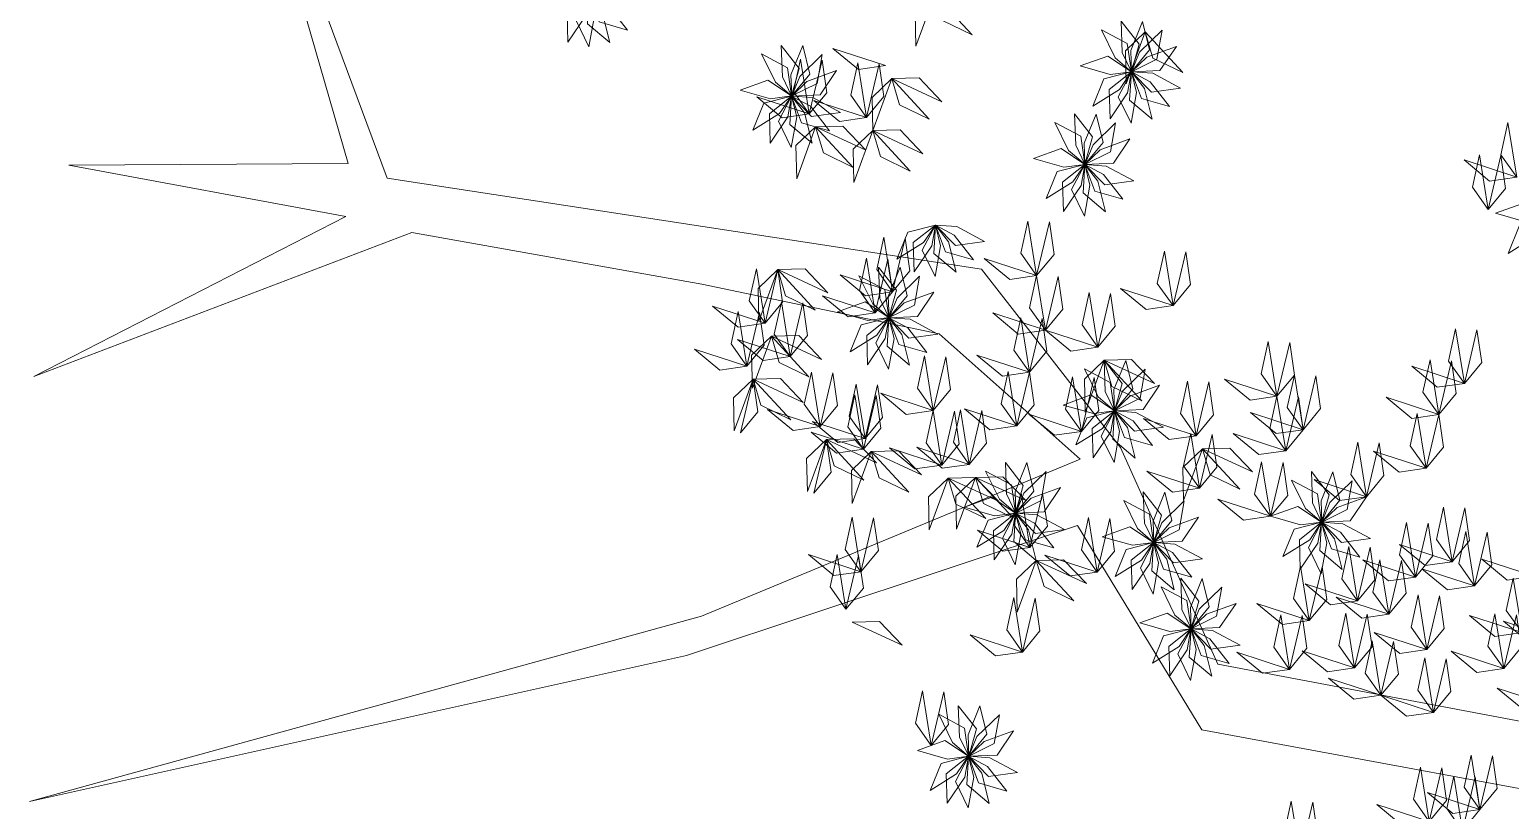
# Model space of a CAD drawing. Header units: millimetres. Extents: x 930 to 6336, y 2219 to 4338.
# Drawn here: x 1076.3 to 1237.2, y 4094.2 to 4179 of the extents above; entities that cross this region are included whole.
import ezdxf

# ---------------------------------------------------------------- set-up
doc = ezdxf.new("R2010")
doc.units = ezdxf.units.MM
doc.layers.add('piante', color=102, linetype='Continuous', lineweight=18)

msp = doc.modelspace()

# ---------------------------------------------------------------- linework, layer by layer
at = {"layer": 'piante', "linetype": 'Continuous', "lineweight": 0}
msp.add_lwpolyline([(1254.07, 4100.85), (1205.38, 4110.06), (1194.8, 4133.58), (1179.72, 4152.96), (1115.19, 4162.82), (1098.3, 4208.24), (1110.93, 4164.44), (1080.62, 4164.24), (1110.7, 4158.67), (1076.8, 4141.3), (1117.84, 4156.94), (1149.35, 4151.32), (1175.11, 4145.94), (1190.42, 4132.32), (1149.32, 4115.25), (1076.35, 4095.15), (1147.7, 4110.98), (1190.13, 4125.12), (1203.65, 4102.92), (1253.77, 4093.65)], dxfattribs=at)
at = {"layer": 'piante', "lineweight": 0}
for points in [[(1134.81, 4177.6), (1136.72, 4180.42), (1137.12, 4182.69), (1134.71, 4180.78), (1134.81, 4177.6)], [(1137.09, 4177.09), (1137.68, 4180.45), (1137.13, 4182.69), (1135.7, 4179.96), (1137.09, 4177.09)], [(1139.37, 4177.56), (1138.54, 4180.87), (1137.13, 4182.69), (1136.94, 4179.61), (1139.37, 4177.56)], [(1141.27, 4178.92), (1139.17, 4181.6), (1137.13, 4182.69), (1138.21, 4179.8), (1141.27, 4178.92)], [(1174.65, 4182.79), (1172.5, 4180.75), (1172.59, 4177.16), (1174.65, 4182.79)], [(1174.65, 4182.79), (1175.49, 4179.95), (1178.72, 4178.39), (1174.65, 4182.79)], [(1194.88, 4179.88), (1195, 4176.48), (1196.01, 4174.4), (1196.84, 4177.37), (1194.88, 4179.88)], [(1197.21, 4179.86), (1195.94, 4176.7), (1196.01, 4174.4), (1197.98, 4176.77), (1197.21, 4179.86)], [(1192.75, 4178.95), (1194.24, 4175.89), (1196, 4174.4), (1195.55, 4177.45), (1192.75, 4178.95)], [(1197.5, 4178.71), (1195.35, 4176.67), (1195.44, 4173.08), (1197.5, 4178.71)], [(1199.33, 4178.9), (1196.88, 4176.53), (1196.01, 4174.39), (1198.77, 4175.77), (1199.33, 4178.9)], [(1197.5, 4178.71), (1198.34, 4175.87), (1201.57, 4174.31), (1197.5, 4178.71)], [(1155.84, 4176.32), (1157.34, 4173.25), (1159.1, 4171.76), (1158.65, 4174.81), (1155.84, 4176.32)], [(1157.98, 4177.25), (1158.1, 4173.84), (1159.1, 4171.76), (1159.93, 4174.73), (1157.98, 4177.25)], [(1160.31, 4177.23), (1159.03, 4174.07), (1159.11, 4171.76), (1161.07, 4174.14), (1160.31, 4177.23)], [(1162.43, 4176.26), (1159.98, 4173.89), (1159.11, 4171.76), (1161.87, 4173.13), (1162.43, 4176.26)], [(1169.29, 4175.06), (1166.36, 4174.63), (1163.59, 4176.92), (1169.29, 4175.06)], [(1200.88, 4177.15), (1197.68, 4175.99), (1196.01, 4174.39), (1199.09, 4174.52), (1200.88, 4177.15)], [(1161.02, 4169.82), (1159.3, 4172.24), (1160.07, 4175.74), (1161.02, 4169.82)], [(1161.02, 4169.82), (1162.91, 4172.11), (1162.4, 4175.66), (1161.02, 4169.82)], [(1167.23, 4169.42), (1165.52, 4171.84), (1166.29, 4175.35), (1167.23, 4169.42)], [(1167.23, 4169.42), (1169.12, 4171.71), (1168.61, 4175.26), (1167.23, 4169.42)], [(1190.43, 4175.02), (1193.71, 4174.08), (1196, 4174.4), (1193.43, 4176.1), (1190.43, 4175.02)], [(1153.53, 4172.39), (1156.81, 4171.45), (1159.09, 4171.76), (1156.52, 4173.47), (1153.53, 4172.39)], [(1163.98, 4174.52), (1160.77, 4173.35), (1159.11, 4171.75), (1162.19, 4171.88), (1163.98, 4174.52)], [(1169.98, 4173.65), (1167.83, 4171.6), (1167.92, 4168.01), (1169.98, 4173.65)], [(1169.98, 4173.65), (1172.94, 4173.72), (1175.42, 4171.12), (1169.98, 4173.65)], [(1169.98, 4173.65), (1170.82, 4170.8), (1174.05, 4169.24), (1169.98, 4173.65)], [(1191.81, 4170.67), (1194.7, 4172.48), (1195.99, 4174.39), (1193.01, 4173.62), (1191.81, 4170.67)], [(1193.68, 4169.29), (1195.59, 4172.11), (1196, 4174.39), (1193.58, 4172.47), (1193.68, 4169.29)], [(1195.96, 4168.79), (1196.55, 4172.14), (1196, 4174.38), (1194.57, 4171.65), (1195.96, 4168.79)], [(1198.24, 4169.25), (1197.42, 4172.56), (1196, 4174.38), (1195.81, 4171.3), (1198.24, 4169.25)], [(1200.14, 4170.61), (1198.04, 4173.29), (1196.01, 4174.38), (1197.08, 4171.49), (1200.14, 4170.61)], [(1201.32, 4172.62), (1198.31, 4174.22), (1196.01, 4174.38), (1198.17, 4172.18), (1201.32, 4172.62)], [(1154.9, 4168.04), (1157.79, 4169.84), (1159.09, 4171.75), (1156.1, 4170.98), (1154.9, 4168.04)], [(1161.02, 4169.82), (1158.09, 4169.4), (1155.32, 4171.68), (1161.02, 4169.82)], [(1156.78, 4166.65), (1158.68, 4169.48), (1159.09, 4171.75), (1156.68, 4169.83), (1156.78, 4166.65)], [(1159.05, 4166.15), (1159.65, 4169.51), (1159.1, 4171.75), (1157.67, 4169.01), (1159.05, 4166.15)], [(1161.34, 4166.62), (1160.51, 4169.92), (1159.1, 4171.74), (1158.91, 4168.67), (1161.34, 4166.62)], [(1163.23, 4167.97), (1161.14, 4170.66), (1159.1, 4171.75), (1160.18, 4168.85), (1163.23, 4167.97)], [(1164.42, 4169.98), (1161.41, 4171.58), (1159.11, 4171.75), (1161.26, 4169.54), (1164.42, 4169.98)], [(1167.23, 4169.42), (1164.3, 4169), (1161.53, 4171.28), (1167.23, 4169.42)], [(1189.83, 4169.82), (1189.95, 4166.41), (1190.95, 4164.34), (1191.78, 4167.31), (1189.83, 4169.82)], [(1192.16, 4169.8), (1190.88, 4166.64), (1190.95, 4164.33), (1192.92, 4166.71), (1192.16, 4169.8)], [(1161.71, 4168.41), (1159.56, 4166.37), (1159.65, 4162.78), (1161.71, 4168.41)], [(1161.71, 4168.41), (1164.67, 4168.48), (1167.15, 4165.88), (1161.71, 4168.41)], [(1161.71, 4168.41), (1162.55, 4165.57), (1165.78, 4164.01), (1161.71, 4168.41)], [(1187.69, 4168.89), (1189.18, 4165.83), (1190.95, 4164.34), (1190.5, 4167.39), (1187.69, 4168.89)], [(1194.28, 4168.83), (1191.83, 4166.47), (1190.96, 4164.33), (1193.72, 4165.7), (1194.28, 4168.83)], [(1237.84, 4162.95), (1236.12, 4165.36), (1236.89, 4168.87), (1237.84, 4162.95)], [(1167.92, 4168.01), (1165.77, 4165.97), (1165.86, 4162.38), (1167.92, 4168.01)], [(1167.92, 4168.01), (1170.88, 4168.08), (1173.36, 4165.49), (1167.92, 4168.01)], [(1167.92, 4168.01), (1168.76, 4165.17), (1171.99, 4163.61), (1167.92, 4168.01)], [(1195.82, 4167.09), (1192.62, 4165.92), (1190.96, 4164.33), (1194.04, 4164.46), (1195.82, 4167.09)], [(1185.38, 4164.96), (1188.65, 4164.02), (1190.94, 4164.33), (1188.37, 4166.04), (1185.38, 4164.96)], [(1234.75, 4159.44), (1233.03, 4161.86), (1233.8, 4165.37), (1234.75, 4159.44)], [(1234.75, 4159.44), (1236.64, 4161.73), (1236.12, 4165.28), (1234.75, 4159.44)], [(1186.75, 4160.61), (1189.64, 4162.42), (1190.94, 4164.33), (1187.95, 4163.56), (1186.75, 4160.61)], [(1188.63, 4159.23), (1190.53, 4162.05), (1190.94, 4164.32), (1188.52, 4162.41), (1188.63, 4159.23)], [(1190.9, 4158.72), (1191.49, 4162.08), (1190.94, 4164.32), (1189.51, 4161.59), (1190.9, 4158.72)], [(1193.19, 4159.19), (1192.36, 4162.5), (1190.95, 4164.32), (1190.75, 4161.24), (1193.19, 4159.19)], [(1195.08, 4160.54), (1192.98, 4163.23), (1190.95, 4164.32), (1192.03, 4161.43), (1195.08, 4160.54)], [(1196.26, 4162.55), (1193.25, 4164.15), (1190.95, 4164.32), (1193.11, 4162.12), (1196.26, 4162.55)], [(1237.84, 4162.95), (1234.9, 4162.52), (1232.14, 4164.81), (1237.84, 4162.95)], [(1235.53, 4159.02), (1238.8, 4158.08), (1241.09, 4158.39), (1238.52, 4160.1), (1235.53, 4159.02)], [(1170.53, 4154.03), (1173.42, 4155.84), (1174.72, 4157.74), (1171.73, 4156.98), (1170.53, 4154.03)], [(1172.4, 4152.65), (1174.31, 4155.47), (1174.72, 4157.74), (1172.3, 4155.83), (1172.4, 4152.65)], [(1174.68, 4152.14), (1175.27, 4155.5), (1174.72, 4157.74), (1173.29, 4155.01), (1174.68, 4152.14)], [(1176.96, 4152.61), (1176.14, 4155.92), (1174.73, 4157.74), (1174.53, 4154.66), (1176.96, 4152.61)], [(1178.86, 4153.96), (1176.76, 4156.65), (1174.73, 4157.74), (1175.8, 4154.85), (1178.86, 4153.96)], [(1180.04, 4155.97), (1177.03, 4157.57), (1174.73, 4157.74), (1176.89, 4155.54), (1180.04, 4155.97)], [(1185.71, 4152.26), (1183.99, 4154.68), (1184.76, 4158.18), (1185.71, 4152.26)], [(1185.71, 4152.26), (1187.6, 4154.54), (1187.09, 4158.1), (1185.71, 4152.26)], [(1236.9, 4154.67), (1239.79, 4156.48), (1241.09, 4158.38), (1238.1, 4157.62), (1236.9, 4154.67)], [(1170.06, 4150.49), (1168.35, 4152.91), (1169.11, 4156.41), (1170.06, 4150.49)], [(1170.06, 4150.49), (1171.95, 4152.78), (1171.44, 4156.33), (1170.06, 4150.49)], [(1168.18, 4148.2), (1166.46, 4150.62), (1167.23, 4154.13), (1168.18, 4148.2)], [(1168.18, 4148.2), (1170.06, 4150.49), (1169.55, 4154.04), (1168.18, 4148.2)], [(1185.71, 4152.26), (1182.78, 4151.84), (1180.01, 4154.12), (1185.71, 4152.26)], [(1200.53, 4148.99), (1198.81, 4151.4), (1199.58, 4154.91), (1200.53, 4148.99)], [(1200.53, 4148.99), (1202.42, 4151.27), (1201.9, 4154.82), (1200.53, 4148.99)], [(1156.22, 4147.08), (1154.5, 4149.5), (1155.27, 4153), (1156.22, 4147.08)], [(1157.59, 4152.92), (1155.45, 4150.87), (1155.53, 4147.29), (1157.59, 4152.92)], [(1156.22, 4147.08), (1158.1, 4149.37), (1157.59, 4152.92), (1156.22, 4147.08)], [(1157.59, 4152.92), (1160.56, 4152.99), (1163.03, 4150.39), (1157.59, 4152.92)], [(1157.59, 4152.92), (1158.43, 4150.07), (1161.66, 4148.51), (1157.59, 4152.92)], [(1170.06, 4150.49), (1167.13, 4150.07), (1164.36, 4152.35), (1170.06, 4150.49)], [(1166.41, 4152.24), (1167.91, 4149.18), (1169.67, 4147.69), (1169.22, 4150.74), (1166.41, 4152.24)], [(1168.55, 4153.18), (1168.67, 4149.77), (1169.67, 4147.69), (1170.5, 4150.66), (1168.55, 4153.18)], [(1170.88, 4153.16), (1169.6, 4150), (1169.68, 4147.69), (1171.64, 4150.07), (1170.88, 4153.16)], [(1173, 4152.19), (1170.55, 4149.82), (1169.68, 4147.69), (1172.44, 4149.06), (1173, 4152.19)], [(1186.66, 4146.34), (1184.94, 4148.75), (1185.71, 4152.26), (1186.66, 4146.34)], [(1186.66, 4146.34), (1188.55, 4148.62), (1188.03, 4152.17), (1186.66, 4146.34)], [(1174.55, 4150.45), (1171.34, 4149.28), (1169.68, 4147.68), (1172.76, 4147.81), (1174.55, 4150.45)], [(1200.53, 4148.99), (1197.59, 4148.56), (1194.83, 4150.85), (1200.53, 4148.99)], [(1156.22, 4147.08), (1153.28, 4146.66), (1150.52, 4148.94), (1156.22, 4147.08)], [(1158.94, 4143.47), (1157.22, 4145.88), (1157.99, 4149.39), (1158.94, 4143.47)], [(1158.94, 4143.47), (1160.83, 4145.75), (1160.31, 4149.3), (1158.94, 4143.47)], [(1168.18, 4148.2), (1165.24, 4147.78), (1162.47, 4150.07), (1168.18, 4148.2)], [(1164.1, 4148.31), (1167.38, 4147.38), (1169.66, 4147.69), (1167.09, 4149.4), (1164.1, 4148.31)], [(1192.36, 4144.48), (1190.64, 4146.89), (1191.41, 4150.4), (1192.36, 4144.48)], [(1192.36, 4144.48), (1194.25, 4146.76), (1193.74, 4150.31), (1192.36, 4144.48)], [(1154.24, 4142.42), (1152.53, 4144.84), (1153.3, 4148.34), (1154.24, 4142.42)], [(1154.24, 4142.42), (1156.13, 4144.71), (1155.62, 4148.26), (1154.24, 4142.42)], [(1165.47, 4143.97), (1168.37, 4145.77), (1169.66, 4147.68), (1166.67, 4146.91), (1165.47, 4143.97)], [(1167.35, 4142.58), (1169.25, 4145.41), (1169.66, 4147.68), (1167.25, 4145.76), (1167.35, 4142.58)], [(1169.62, 4142.08), (1170.22, 4145.44), (1169.67, 4147.68), (1168.24, 4144.94), (1169.62, 4142.08)], [(1171.91, 4142.54), (1171.08, 4145.85), (1169.67, 4147.67), (1169.48, 4144.6), (1171.91, 4142.54)], [(1173.8, 4143.9), (1171.71, 4146.59), (1169.67, 4147.68), (1170.75, 4144.78), (1173.8, 4143.9)], [(1174.99, 4145.91), (1171.98, 4147.51), (1169.68, 4147.68), (1171.83, 4145.47), (1174.99, 4145.91)], [(1186.66, 4146.34), (1183.72, 4145.91), (1180.96, 4148.2), (1186.66, 4146.34)], [(1184.93, 4141.76), (1183.22, 4144.17), (1183.99, 4147.68), (1184.93, 4141.76)], [(1184.93, 4141.76), (1186.82, 4144.04), (1186.31, 4147.6), (1184.93, 4141.76)], [(1156.9, 4145.67), (1154.76, 4143.62), (1154.84, 4140.04), (1156.9, 4145.67)], [(1156.9, 4145.67), (1159.87, 4145.74), (1162.34, 4143.14), (1156.9, 4145.67)], [(1156.9, 4145.67), (1157.74, 4142.83), (1160.97, 4141.26), (1156.9, 4145.67)], [(1192.36, 4144.48), (1189.43, 4144.05), (1186.66, 4146.34), (1192.36, 4144.48)], [(1232.16, 4140.54), (1230.44, 4142.96), (1231.21, 4146.46), (1232.16, 4140.54)], [(1232.16, 4140.54), (1234.04, 4142.83), (1233.53, 4146.38), (1232.16, 4140.54)], [(1154.24, 4142.42), (1151.31, 4142), (1148.54, 4144.28), (1154.24, 4142.42)], [(1158.94, 4143.47), (1156, 4143.04), (1153.24, 4145.33), (1158.94, 4143.47)], [(1211.81, 4139.16), (1210.1, 4141.58), (1210.86, 4145.08), (1211.81, 4139.16)], [(1211.81, 4139.16), (1213.7, 4141.45), (1213.19, 4145), (1211.81, 4139.16)], [(1174.48, 4137.6), (1172.76, 4140.02), (1173.53, 4143.53), (1174.48, 4137.6)], [(1174.48, 4137.6), (1176.37, 4139.89), (1175.85, 4143.44), (1174.48, 4137.6)], [(1184.93, 4141.76), (1182, 4141.33), (1179.23, 4143.62), (1184.93, 4141.76)], [(1193.05, 4143.06), (1190.9, 4141.02), (1190.98, 4137.43), (1193.05, 4143.06)], [(1193.05, 4143.06), (1196.01, 4143.14), (1198.49, 4140.54), (1193.05, 4143.06)], [(1193.05, 4143.06), (1193.16, 4139.66), (1194.17, 4137.58), (1195, 4140.55), (1193.05, 4143.06)], [(1193.05, 4143.06), (1193.89, 4140.22), (1197.12, 4138.66), (1193.05, 4143.06)], [(1195.38, 4143.05), (1194.1, 4139.89), (1194.17, 4137.58), (1196.14, 4139.96), (1195.38, 4143.05)], [(1232.16, 4140.54), (1229.22, 4140.12), (1226.45, 4142.4), (1232.16, 4140.54)], [(1229.38, 4137.18), (1227.66, 4139.59), (1228.43, 4143.1), (1229.38, 4137.18)], [(1229.38, 4137.18), (1231.26, 4139.46), (1230.75, 4143.01), (1229.38, 4137.18)], [(1154.93, 4141.01), (1152.78, 4138.97), (1152.87, 4135.38), (1154.93, 4141.01)], [(1153.55, 4135.17), (1155.44, 4137.46), (1154.93, 4141.01), (1153.55, 4135.17)], [(1154.93, 4141.01), (1157.89, 4141.08), (1160.37, 4138.48), (1154.93, 4141.01)], [(1154.93, 4141.01), (1155.77, 4138.17), (1159, 4136.6), (1154.93, 4141.01)], [(1162.19, 4135.86), (1160.48, 4138.28), (1161.25, 4141.78), (1162.19, 4135.86)], [(1162.19, 4135.86), (1164.08, 4138.15), (1163.57, 4141.7), (1162.19, 4135.86)], [(1183.56, 4135.92), (1181.84, 4138.34), (1182.61, 4141.84), (1183.56, 4135.92)], [(1183.56, 4135.92), (1185.45, 4138.21), (1184.93, 4141.76), (1183.56, 4135.92)], [(1190.57, 4135.33), (1188.85, 4137.75), (1189.62, 4141.25), (1190.57, 4135.33)], [(1190.57, 4135.33), (1192.46, 4137.62), (1191.95, 4141.17), (1190.57, 4135.33)], [(1190.91, 4142.13), (1192.4, 4139.07), (1194.17, 4137.58), (1193.71, 4140.63), (1190.91, 4142.13)], [(1197.5, 4142.08), (1195.05, 4139.71), (1194.17, 4137.58), (1196.94, 4138.95), (1197.5, 4142.08)], [(1203.03, 4134.86), (1201.32, 4137.28), (1202.09, 4140.79), (1203.03, 4134.86)], [(1211.81, 4139.16), (1208.88, 4138.74), (1206.11, 4141.02), (1211.81, 4139.16)], [(1214.65, 4135.52), (1212.93, 4137.94), (1213.7, 4141.45), (1214.65, 4135.52)], [(1214.65, 4135.52), (1216.53, 4137.81), (1216.02, 4141.36), (1214.65, 4135.52)], [(1166.91, 4133.4), (1165.2, 4135.82), (1165.96, 4139.32), (1166.91, 4133.4)], [(1167.07, 4134.55), (1165.35, 4136.97), (1166.12, 4140.47), (1167.07, 4134.55)], [(1166.91, 4133.4), (1168.8, 4135.68), (1168.29, 4139.24), (1166.91, 4133.4)], [(1167.07, 4134.55), (1168.96, 4136.84), (1168.44, 4140.39), (1167.07, 4134.55)], [(1174.48, 4137.6), (1171.55, 4137.18), (1168.78, 4139.47), (1174.48, 4137.6)], [(1188.6, 4138.2), (1191.87, 4137.27), (1194.16, 4137.58), (1191.59, 4139.29), (1188.6, 4138.2)], [(1199.04, 4140.34), (1195.84, 4139.17), (1194.18, 4137.57), (1197.26, 4137.7), (1199.04, 4140.34)], [(1203.03, 4134.86), (1204.92, 4137.15), (1204.41, 4140.7), (1203.03, 4134.86)], [(1162.19, 4135.86), (1159.26, 4135.44), (1156.49, 4137.72), (1162.19, 4135.86)], [(1175.43, 4131.68), (1173.71, 4134.1), (1174.48, 4137.6), (1175.43, 4131.68)], [(1178.39, 4131.75), (1176.68, 4134.17), (1177.44, 4137.68), (1178.39, 4131.75)], [(1183.56, 4135.92), (1180.63, 4135.5), (1177.86, 4137.78), (1183.56, 4135.92)], [(1178.39, 4131.75), (1180.28, 4134.04), (1179.77, 4137.59), (1178.39, 4131.75)], [(1189.97, 4133.86), (1192.86, 4135.66), (1194.16, 4137.57), (1191.17, 4136.8), (1189.97, 4133.86)], [(1212.76, 4133.24), (1211.04, 4135.66), (1211.81, 4139.16), (1212.76, 4133.24)], [(1212.76, 4133.24), (1214.65, 4135.52), (1214.14, 4139.08), (1212.76, 4133.24)], [(1229.38, 4137.18), (1226.44, 4136.75), (1223.67, 4139.04), (1229.38, 4137.18)], [(1167.07, 4134.55), (1164.13, 4134.13), (1161.37, 4136.41), (1167.07, 4134.55)], [(1175.43, 4131.68), (1177.31, 4133.97), (1176.8, 4137.52), (1175.43, 4131.68)], [(1190.57, 4135.33), (1187.64, 4134.91), (1184.87, 4137.19), (1190.57, 4135.33)], [(1191.85, 4132.47), (1193.75, 4135.3), (1194.16, 4137.57), (1191.74, 4135.65), (1191.85, 4132.47)], [(1194.12, 4131.97), (1194.71, 4135.33), (1194.16, 4137.57), (1192.73, 4134.83), (1194.12, 4131.97)], [(1196.4, 4132.43), (1195.58, 4135.74), (1194.17, 4137.56), (1193.97, 4134.49), (1196.4, 4132.43)], [(1199.48, 4135.8), (1196.47, 4137.4), (1194.17, 4137.57), (1196.33, 4135.36), (1199.48, 4135.8)], [(1198.3, 4133.79), (1196.2, 4136.47), (1194.17, 4137.56), (1195.24, 4134.67), (1198.3, 4133.79)], [(1203.03, 4134.86), (1200.1, 4134.44), (1197.33, 4136.72), (1203.03, 4134.86)], [(1214.65, 4135.52), (1211.71, 4135.1), (1208.95, 4137.39), (1214.65, 4135.52)], [(1228, 4131.34), (1226.29, 4133.75), (1227.05, 4137.26), (1228, 4131.34)], [(1228, 4131.34), (1229.89, 4133.62), (1229.38, 4137.18), (1228, 4131.34)], [(1162.88, 4134.45), (1160.73, 4132.4), (1160.82, 4128.82), (1162.88, 4134.45)], [(1166.91, 4133.4), (1163.98, 4132.98), (1161.21, 4135.26), (1166.91, 4133.4)], [(1161.5, 4128.61), (1163.39, 4130.9), (1162.88, 4134.45), (1161.5, 4128.61)], [(1162.88, 4134.45), (1165.84, 4134.52), (1168.32, 4131.92), (1162.88, 4134.45)], [(1162.88, 4134.45), (1163.72, 4131.61), (1166.95, 4130.04), (1162.88, 4134.45)], [(1203.39, 4129.16), (1201.67, 4131.58), (1202.44, 4135.09), (1203.39, 4129.16)], [(1203.39, 4129.16), (1205.27, 4131.45), (1204.76, 4135), (1203.39, 4129.16)], [(1212.76, 4133.24), (1209.83, 4132.82), (1207.06, 4135.1), (1212.76, 4133.24)], [(1167.75, 4133.14), (1165.61, 4131.09), (1165.69, 4127.51), (1167.75, 4133.14)], [(1167.75, 4133.14), (1170.72, 4133.21), (1173.19, 4130.61), (1167.75, 4133.14)], [(1167.75, 4133.14), (1168.59, 4130.3), (1171.82, 4128.73), (1167.75, 4133.14)], [(1175.43, 4131.68), (1172.49, 4131.26), (1169.73, 4133.54), (1175.43, 4131.68)], [(1178.39, 4131.75), (1175.46, 4131.33), (1172.69, 4133.61), (1178.39, 4131.75)], [(1203.72, 4133.45), (1201.57, 4131.41), (1201.66, 4127.82), (1203.72, 4133.45)], [(1203.72, 4133.45), (1206.68, 4133.52), (1209.16, 4130.93), (1203.72, 4133.45)], [(1203.72, 4133.45), (1204.56, 4130.61), (1207.79, 4129.05), (1203.72, 4133.45)], [(1221.54, 4128.24), (1219.82, 4130.66), (1220.59, 4134.16), (1221.54, 4128.24)], [(1221.54, 4128.24), (1223.42, 4130.53), (1222.91, 4134.08), (1221.54, 4128.24)], [(1228, 4131.34), (1225.07, 4130.91), (1222.3, 4133.2), (1228, 4131.34)], [(1182.31, 4131.96), (1182.43, 4128.55), (1183.43, 4126.48), (1184.26, 4129.45), (1182.31, 4131.96)], [(1184.64, 4131.94), (1183.36, 4128.78), (1183.44, 4126.48), (1185.4, 4128.85), (1184.64, 4131.94)], [(1211.09, 4126.11), (1209.37, 4128.52), (1210.14, 4132.03), (1211.09, 4126.11)], [(1211.09, 4126.11), (1212.98, 4128.39), (1212.47, 4131.95), (1211.09, 4126.11)], [(1176.11, 4130.27), (1173.97, 4128.23), (1174.05, 4124.64), (1176.11, 4130.27)], [(1176.11, 4130.27), (1179.08, 4130.34), (1181.55, 4127.75), (1176.11, 4130.27)], [(1176.11, 4130.27), (1176.95, 4127.43), (1180.18, 4125.87), (1176.11, 4130.27)], [(1179.08, 4130.34), (1176.93, 4128.3), (1177.02, 4124.71), (1179.08, 4130.34)], [(1179.08, 4130.34), (1182.04, 4130.41), (1184.52, 4127.82), (1179.08, 4130.34)], [(1179.08, 4130.34), (1179.92, 4127.5), (1183.15, 4125.94), (1179.08, 4130.34)], [(1180.17, 4131.03), (1181.67, 4127.97), (1183.43, 4126.48), (1182.98, 4129.53), (1180.17, 4131.03)], [(1186.76, 4130.98), (1184.31, 4128.61), (1183.44, 4126.47), (1186.2, 4127.84), (1186.76, 4130.98)], [(1203.39, 4129.16), (1200.45, 4128.74), (1197.68, 4131.02), (1203.39, 4129.16)], [(1213.4, 4130.04), (1214.9, 4126.97), (1216.66, 4125.49), (1216.21, 4128.54), (1213.4, 4130.04)], [(1215.54, 4130.97), (1215.66, 4127.56), (1216.66, 4125.49), (1217.49, 4128.46), (1215.54, 4130.97)], [(1221.54, 4128.24), (1218.6, 4127.82), (1215.84, 4130.1), (1221.54, 4128.24)], [(1217.87, 4130.95), (1216.59, 4127.79), (1216.67, 4125.48), (1218.63, 4127.86), (1217.87, 4130.95)], [(1219.99, 4129.98), (1217.54, 4127.62), (1216.67, 4125.48), (1219.43, 4126.85), (1219.99, 4129.98)], [(1177.86, 4127.1), (1181.14, 4126.16), (1183.42, 4126.47), (1180.85, 4128.18), (1177.86, 4127.1)], [(1184.98, 4122.74), (1183.27, 4125.16), (1184.03, 4128.66), (1184.98, 4122.74)], [(1188.31, 4129.23), (1185.1, 4128.07), (1183.44, 4126.47), (1186.52, 4126.6), (1188.31, 4129.23)], [(1184.98, 4122.74), (1186.87, 4125.03), (1186.36, 4128.58), (1184.98, 4122.74)], [(1197.29, 4128.76), (1197.41, 4125.36), (1198.42, 4123.28), (1199.25, 4126.25), (1197.29, 4128.76)], [(1199.62, 4128.74), (1198.35, 4125.58), (1198.42, 4123.28), (1200.38, 4125.66), (1199.62, 4128.74)], [(1211.09, 4126.11), (1208.16, 4125.68), (1205.39, 4127.97), (1211.09, 4126.11)], [(1221.54, 4128.24), (1218.33, 4127.07), (1216.67, 4125.48), (1219.75, 4125.61), (1221.54, 4128.24)], [(1179.23, 4122.75), (1182.13, 4124.56), (1183.42, 4126.47), (1180.43, 4125.7), (1179.23, 4122.75)], [(1181.11, 4121.37), (1183.01, 4124.19), (1183.42, 4126.46), (1181.01, 4124.55), (1181.11, 4121.37)], [(1183.38, 4120.86), (1183.98, 4124.22), (1183.43, 4126.46), (1182, 4123.73), (1183.38, 4120.86)], [(1185.67, 4121.33), (1184.84, 4124.64), (1183.43, 4126.46), (1183.24, 4123.38), (1185.67, 4121.33)], [(1187.57, 4122.68), (1185.47, 4125.37), (1183.43, 4126.46), (1184.51, 4123.57), (1187.57, 4122.68)], [(1188.75, 4124.69), (1185.74, 4126.29), (1183.44, 4126.46), (1185.59, 4124.26), (1188.75, 4124.69)], [(1195.16, 4127.83), (1196.65, 4124.77), (1198.41, 4123.28), (1197.96, 4126.33), (1195.16, 4127.83)], [(1201.74, 4127.78), (1199.29, 4125.41), (1198.42, 4123.28), (1201.18, 4124.65), (1201.74, 4127.78)], [(1211.09, 4126.11), (1214.37, 4125.17), (1216.65, 4125.48), (1214.08, 4127.19), (1211.09, 4126.11)], [(1230.84, 4121.18), (1229.12, 4123.6), (1229.89, 4127.11), (1230.84, 4121.18)], [(1230.84, 4121.18), (1232.72, 4123.47), (1232.21, 4127.02), (1230.84, 4121.18)], [(1166.63, 4120.1), (1164.91, 4122.52), (1165.68, 4126.02), (1166.63, 4120.1)], [(1166.63, 4120.1), (1168.52, 4122.39), (1168, 4125.94), (1166.63, 4120.1)], [(1192.29, 4120.05), (1190.57, 4122.47), (1191.34, 4125.97), (1192.29, 4120.05)], [(1192.29, 4120.05), (1194.18, 4122.34), (1193.66, 4125.89), (1192.29, 4120.05)], [(1192.84, 4123.9), (1196.12, 4122.96), (1198.41, 4123.28), (1195.84, 4124.98), (1192.84, 4123.9)], [(1203.29, 4126.03), (1200.09, 4124.87), (1198.42, 4123.27), (1201.5, 4123.4), (1203.29, 4126.03)], [(1212.46, 4121.76), (1215.36, 4123.57), (1216.65, 4125.47), (1213.66, 4124.71), (1212.46, 4121.76)], [(1214.34, 4120.38), (1216.24, 4123.2), (1216.65, 4125.47), (1214.24, 4123.56), (1214.34, 4120.38)], [(1216.61, 4119.87), (1217.21, 4123.23), (1216.66, 4125.47), (1215.23, 4122.74), (1216.61, 4119.87)], [(1218.9, 4120.34), (1218.07, 4123.65), (1216.66, 4125.47), (1216.47, 4122.39), (1218.9, 4120.34)], [(1220.79, 4121.69), (1218.7, 4124.38), (1216.66, 4125.47), (1217.74, 4122.58), (1220.79, 4121.69)], [(1221.98, 4123.7), (1218.97, 4125.3), (1216.67, 4125.47), (1218.82, 4123.27), (1221.98, 4123.7)], [(1226.84, 4119.52), (1225.12, 4121.94), (1225.89, 4125.45), (1226.84, 4119.52)], [(1226.84, 4119.52), (1228.73, 4121.81), (1228.22, 4125.36), (1226.84, 4119.52)], [(1184.98, 4122.74), (1182.05, 4122.32), (1179.28, 4124.6), (1184.98, 4122.74)], [(1194.22, 4119.56), (1197.11, 4121.36), (1198.4, 4123.27), (1195.42, 4122.5), (1194.22, 4119.56)], [(1196.09, 4118.17), (1198, 4121), (1198.41, 4123.27), (1195.99, 4121.35), (1196.09, 4118.17)], [(1198.37, 4117.67), (1198.96, 4121.02), (1198.41, 4123.26), (1196.98, 4120.53), (1198.37, 4117.67)], [(1200.65, 4118.13), (1199.83, 4121.44), (1198.41, 4123.26), (1198.22, 4120.18), (1200.65, 4118.13)], [(1203.73, 4121.5), (1200.72, 4123.1), (1198.42, 4123.27), (1200.58, 4121.06), (1203.73, 4121.5)], [(1202.55, 4119.49), (1200.45, 4122.17), (1198.42, 4123.26), (1199.49, 4120.37), (1202.55, 4119.49)], [(1233.25, 4118.56), (1231.54, 4120.98), (1232.31, 4124.48), (1233.25, 4118.56)], [(1233.25, 4118.56), (1235.14, 4120.85), (1234.63, 4124.4), (1233.25, 4118.56)], [(1166.63, 4120.1), (1163.7, 4119.68), (1160.93, 4121.96), (1166.63, 4120.1)], [(1165, 4116.04), (1163.28, 4118.45), (1164.05, 4121.96), (1165, 4116.04)], [(1165, 4116.04), (1166.89, 4118.32), (1166.37, 4121.87), (1165, 4116.04)], [(1192.29, 4120.05), (1189.35, 4119.63), (1186.59, 4121.91), (1192.29, 4120.05)], [(1220.56, 4116.92), (1218.84, 4119.33), (1219.61, 4122.84), (1220.56, 4116.92)], [(1220.56, 4116.92), (1222.45, 4119.2), (1221.94, 4122.75), (1220.56, 4116.92)], [(1230.84, 4121.18), (1227.9, 4120.76), (1225.13, 4123.05), (1230.84, 4121.18)], [(1185.67, 4121.33), (1183.52, 4119.29), (1183.61, 4115.7), (1185.67, 4121.33)], [(1185.67, 4121.33), (1188.63, 4121.4), (1191.11, 4118.8), (1185.67, 4121.33)], [(1185.67, 4121.33), (1186.51, 4118.49), (1189.74, 4116.92), (1185.67, 4121.33)], [(1215.32, 4114.78), (1213.61, 4117.19), (1214.37, 4120.7), (1215.32, 4114.78)], [(1215.32, 4114.78), (1217.21, 4117.06), (1216.7, 4120.62), (1215.32, 4114.78)], [(1226.84, 4119.52), (1223.91, 4119.1), (1221.14, 4121.39), (1226.84, 4119.52)], [(1223.94, 4115.47), (1222.22, 4117.89), (1222.99, 4121.4), (1223.94, 4115.47)], [(1223.94, 4115.47), (1225.83, 4117.76), (1225.32, 4121.31), (1223.94, 4115.47)], [(1233.25, 4118.56), (1230.32, 4118.14), (1227.55, 4120.42), (1233.25, 4118.56)], [(1239.75, 4119.6), (1236.82, 4119.18), (1234.05, 4121.46), (1239.75, 4119.6)], [(1199.22, 4118.46), (1200.72, 4115.39), (1202.48, 4113.91), (1202.03, 4116.96), (1199.22, 4118.46)], [(1201.36, 4119.39), (1201.48, 4115.98), (1202.48, 4113.91), (1203.31, 4116.88), (1201.36, 4119.39)], [(1203.69, 4119.37), (1202.41, 4116.21), (1202.49, 4113.9), (1204.45, 4116.28), (1203.69, 4119.37)], [(1205.81, 4118.4), (1203.36, 4116.04), (1202.49, 4113.9), (1205.25, 4115.27), (1205.81, 4118.4)], [(1220.56, 4116.92), (1217.63, 4116.49), (1214.86, 4118.78), (1220.56, 4116.92)], [(1238.42, 4113.48), (1236.7, 4115.9), (1237.47, 4119.41), (1238.42, 4113.48)], [(1184.18, 4111.37), (1182.47, 4113.79), (1183.24, 4117.29), (1184.18, 4111.37)], [(1184.18, 4111.37), (1186.07, 4113.66), (1185.56, 4117.21), (1184.18, 4111.37)], [(1223.94, 4115.47), (1221.01, 4115.05), (1218.24, 4117.33), (1223.94, 4115.47)], [(1228.09, 4111.65), (1226.37, 4114.06), (1227.14, 4117.57), (1228.09, 4111.65)], [(1228.09, 4111.65), (1229.97, 4113.93), (1229.46, 4117.49), (1228.09, 4111.65)], [(1196.91, 4114.53), (1200.19, 4113.59), (1202.47, 4113.9), (1199.9, 4115.61), (1196.91, 4114.53)], [(1207.36, 4116.66), (1204.15, 4115.49), (1202.49, 4113.9), (1205.57, 4114.03), (1207.36, 4116.66)], [(1215.32, 4114.78), (1212.39, 4114.35), (1209.62, 4116.64), (1215.32, 4114.78)], [(1213.16, 4109.49), (1211.45, 4111.91), (1212.21, 4115.42), (1213.16, 4109.49)], [(1213.16, 4109.49), (1215.05, 4111.78), (1214.54, 4115.33), (1213.16, 4109.49)], [(1220.24, 4109.66), (1218.53, 4112.08), (1219.29, 4115.59), (1220.24, 4109.66)], [(1220.24, 4109.66), (1218.53, 4112.08), (1219.29, 4115.59), (1220.24, 4109.66)], [(1220.24, 4109.66), (1222.13, 4111.95), (1221.62, 4115.5), (1220.24, 4109.66)], [(1220.24, 4109.66), (1222.13, 4111.95), (1221.62, 4115.5), (1220.24, 4109.66)], [(1238.42, 4113.48), (1235.48, 4113.06), (1232.72, 4115.35), (1238.42, 4113.48)], [(1236.43, 4109.59), (1234.72, 4112), (1235.48, 4115.51), (1236.43, 4109.59)], [(1236.43, 4109.59), (1238.32, 4111.87), (1237.81, 4115.43), (1236.43, 4109.59)], [(1165.68, 4114.63), (1168.65, 4114.7), (1171.12, 4112.1), (1165.68, 4114.63)], [(1198.28, 4110.18), (1201.18, 4111.99), (1202.47, 4113.89), (1199.48, 4113.13), (1198.28, 4110.18)], [(1200.16, 4108.8), (1202.06, 4111.62), (1202.47, 4113.89), (1200.06, 4111.98), (1200.16, 4108.8)], [(1202.43, 4108.29), (1203.03, 4111.65), (1202.48, 4113.89), (1201.05, 4111.16), (1202.43, 4108.29)], [(1204.72, 4108.76), (1203.89, 4112.07), (1202.48, 4113.89), (1202.29, 4110.81), (1204.72, 4108.76)], [(1206.62, 4110.11), (1204.52, 4112.8), (1202.48, 4113.89), (1203.56, 4111), (1206.62, 4110.11)], [(1207.8, 4112.12), (1204.79, 4113.72), (1202.49, 4113.89), (1204.64, 4111.69), (1207.8, 4112.12)], [(1228.09, 4111.65), (1225.15, 4111.22), (1222.38, 4113.51), (1228.09, 4111.65)], [(1242.12, 4112.85), (1239.18, 4112.42), (1236.42, 4114.71), (1242.12, 4112.85)], [(1184.18, 4111.37), (1181.25, 4110.95), (1178.48, 4113.23), (1184.18, 4111.37)], [(1223.1, 4106.67), (1221.39, 4109.09), (1222.15, 4112.6), (1223.1, 4106.67)], [(1223.1, 4106.67), (1224.99, 4108.96), (1224.48, 4112.51), (1223.1, 4106.67)], [(1213.16, 4109.49), (1210.23, 4109.07), (1207.46, 4111.35), (1213.16, 4109.49)], [(1220.24, 4109.66), (1217.31, 4109.24), (1214.54, 4111.52), (1220.24, 4109.66)], [(1220.24, 4109.66), (1217.31, 4109.24), (1214.54, 4111.52), (1220.24, 4109.66)], [(1228.81, 4104.81), (1227.09, 4107.23), (1227.86, 4110.73), (1228.81, 4104.81)], [(1228.81, 4104.81), (1230.69, 4107.1), (1230.18, 4110.65), (1228.81, 4104.81)], [(1236.43, 4109.59), (1233.5, 4109.16), (1230.73, 4111.45), (1236.43, 4109.59)], [(1174.25, 4101.22), (1172.54, 4103.64), (1173.3, 4107.15), (1174.25, 4101.22)], [(1174.25, 4101.22), (1176.14, 4103.51), (1175.63, 4107.06), (1174.25, 4101.22)], [(1223.1, 4106.67), (1220.17, 4106.25), (1217.4, 4108.53), (1223.1, 4106.67)], [(1241.43, 4105.6), (1238.49, 4105.18), (1235.73, 4107.46), (1241.43, 4105.6)], [(1177.2, 4105.54), (1177.32, 4102.14), (1178.33, 4100.06), (1179.16, 4103.03), (1177.2, 4105.54)], [(1179.53, 4105.53), (1178.26, 4102.37), (1178.33, 4100.06), (1180.3, 4102.44), (1179.53, 4105.53)], [(1228.81, 4104.81), (1225.87, 4104.39), (1223.1, 4106.67), (1228.81, 4104.81)], [(1175.07, 4104.61), (1176.56, 4101.55), (1178.32, 4100.06), (1177.87, 4103.11), (1175.07, 4104.61)], [(1181.66, 4104.56), (1179.2, 4102.19), (1178.33, 4100.06), (1181.1, 4101.43), (1181.66, 4104.56)], [(1183.2, 4102.82), (1180, 4101.65), (1178.33, 4100.05), (1181.42, 4100.18), (1183.2, 4102.82)], [(1172.76, 4100.68), (1176.03, 4099.74), (1178.32, 4100.06), (1175.75, 4101.76), (1172.76, 4100.68)], [(1174.13, 4096.34), (1177.02, 4098.14), (1178.32, 4100.05), (1175.33, 4099.28), (1174.13, 4096.34)], [(1176, 4094.95), (1177.91, 4097.78), (1178.32, 4100.05), (1175.9, 4098.13), (1176, 4094.95)], [(1178.28, 4094.45), (1178.87, 4097.8), (1178.32, 4100.04), (1176.89, 4097.31), (1178.28, 4094.45)], [(1180.56, 4094.91), (1179.74, 4098.22), (1178.32, 4100.04), (1178.13, 4096.97), (1180.56, 4094.91)], [(1183.64, 4098.28), (1180.63, 4099.88), (1178.33, 4100.05), (1180.49, 4097.84), (1183.64, 4098.28)], [(1182.46, 4096.27), (1180.36, 4098.95), (1178.33, 4100.04), (1179.4, 4097.15), (1182.46, 4096.27)], [(1233.85, 4094.26), (1232.13, 4096.68), (1232.9, 4100.18), (1233.85, 4094.26)], [(1233.85, 4094.26), (1235.73, 4096.55), (1235.22, 4100.1), (1233.85, 4094.26)], [(1228.34, 4092.96), (1226.62, 4095.38), (1227.39, 4098.88), (1228.34, 4092.96)], [(1228.34, 4092.96), (1230.23, 4095.25), (1229.71, 4098.8), (1228.34, 4092.96)], [(1231.96, 4091.97), (1230.24, 4094.39), (1231.01, 4097.9), (1231.96, 4091.97)], [(1231.96, 4091.97), (1233.85, 4094.26), (1233.33, 4097.81), (1231.96, 4091.97)], [(1233.85, 4094.26), (1230.91, 4093.84), (1228.14, 4096.12), (1233.85, 4094.26)], [(1214.31, 4089.23), (1212.59, 4091.65), (1213.36, 4095.16), (1214.31, 4089.23)], [(1214.31, 4089.23), (1216.2, 4091.52), (1215.69, 4095.07), (1214.31, 4089.23)], [(1228.34, 4092.96), (1225.41, 4092.54), (1222.64, 4094.82), (1228.34, 4092.96)]]:
    msp.add_lwpolyline(points, dxfattribs=at)

doc.saveas('drawing.dxf')
